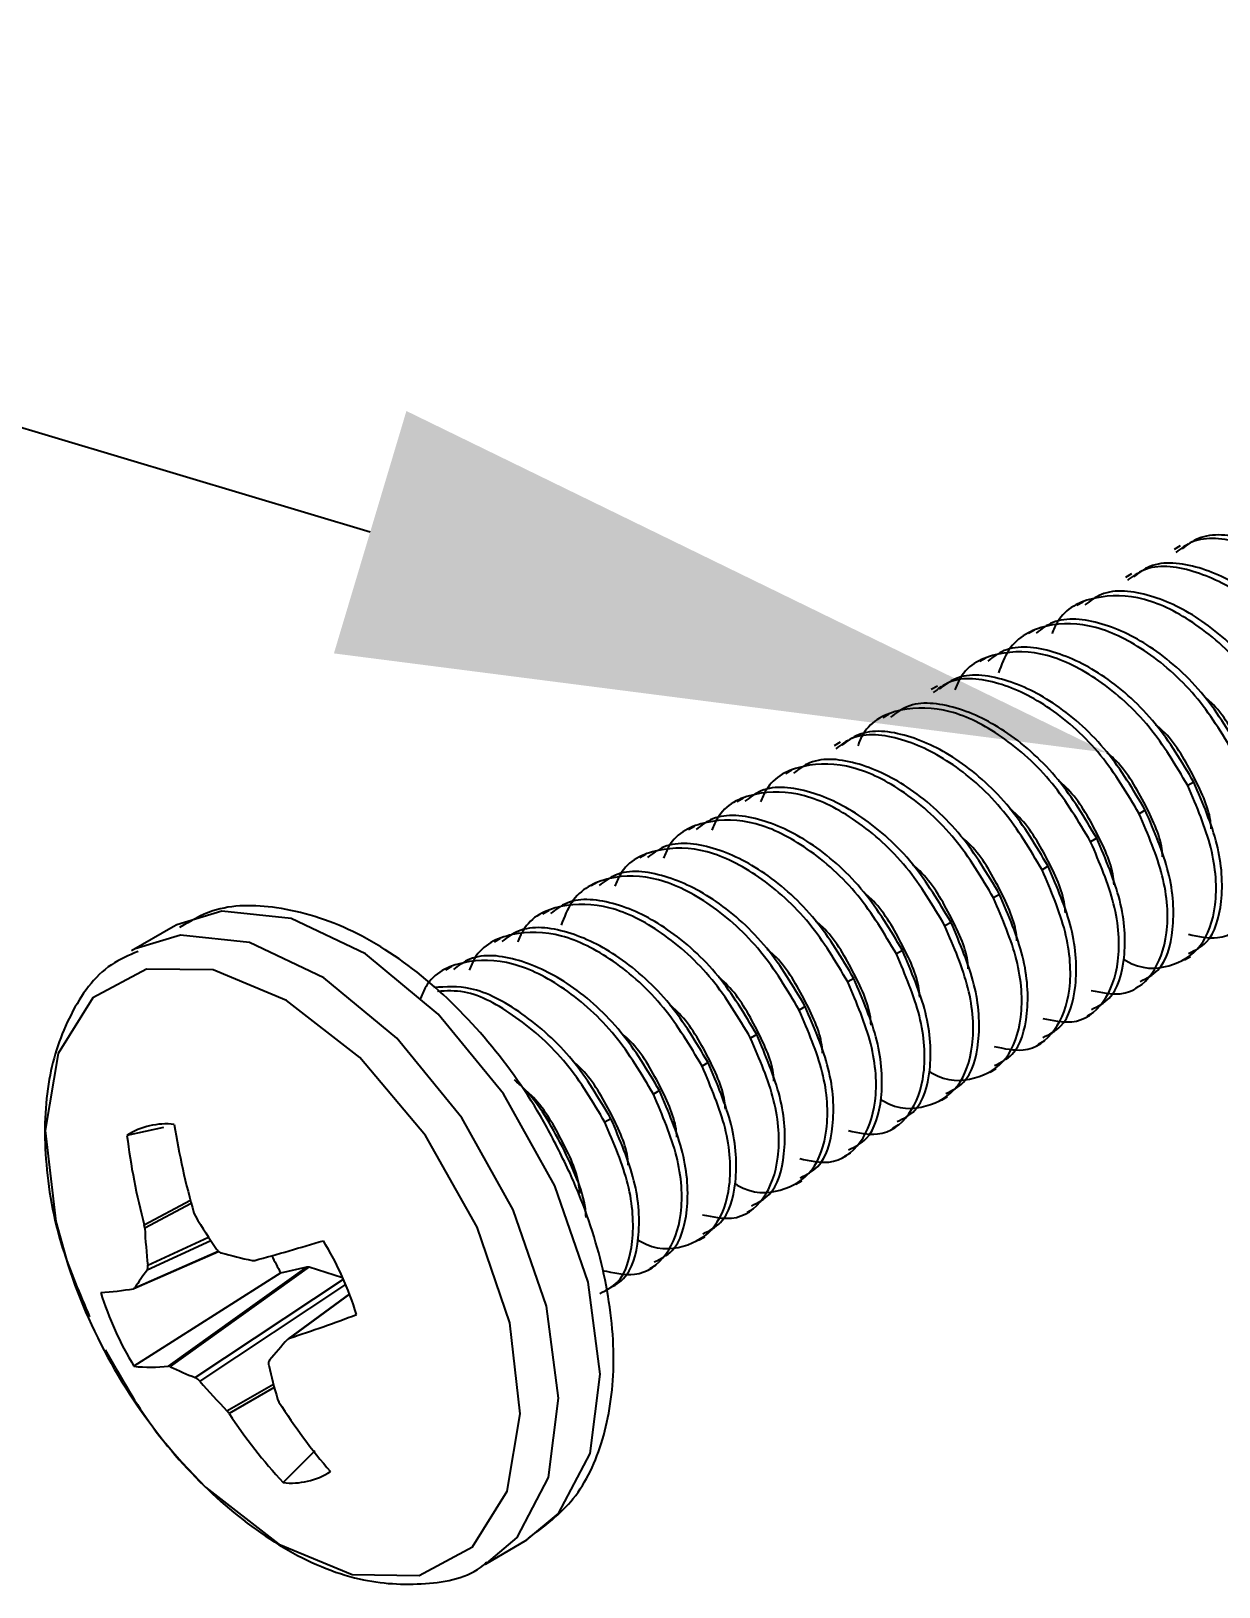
# Model space of a CAD drawing. Extents: x 0 to 10.8, y -12.4 to 0.
# Drawn here: x 3.276 to 3.816, y -7.918 to -7.211 of the extents above; entities that cross this region are included whole.
import ezdxf
from ezdxf import colors
from ezdxf.entities.mleader import LeaderData, LeaderLine
from ezdxf.math import Vec2, Vec3

# ---------------------------------------------------------------- set-up
doc = ezdxf.new("R2010")
doc.units = 0
doc.header["$LTSCALE"] = 0.5
doc.header["$MEASUREMENT"] = 0
doc.layers.add('FAB DWG', color=221, linetype='CONTINUOUS')
doc.layers.add('Hardware', color=242, linetype='CONTINUOUS')
doc.styles.get("Standard").update_dxf_attribs({"font": 'arial.ttf'})

msp = doc.modelspace()

# ---------------------------------------------------------------- linework, layer by layer
at = {"layer": 'Hardware', "linetype": 'Continuous', "lineweight": 25, "transparency": 16777216}
for p, q in [((3.7985, -7.44485), (3.79573, -7.44645)), ((3.7764, -7.45761), (3.77364, -7.4592)), ((3.7543, -7.47037), (3.75154, -7.47196)), ((3.7322, -7.48312), (3.72944, -7.48472)), ((3.71011, -7.49588), (3.70735, -7.49747)), ((3.68801, -7.50863), (3.68525, -7.51023)), ((3.66591, -7.52139), (3.66315, -7.52299)), ((3.64382, -7.53415), (3.64105, -7.53574)), ((3.62172, -7.5469), (3.61896, -7.5485)), ((3.80472, -7.5523), (3.80196, -7.5539)), ((3.59962, -7.55966), (3.59686, -7.56126)), ((3.78262, -7.56506), (3.77986, -7.56665)), ((3.57752, -7.57242), (3.57476, -7.57401)), ((3.76053, -7.57782), (3.75776, -7.57941)), ((3.55543, -7.58517), (3.55267, -7.58677)), ((3.73843, -7.59057), (3.73567, -7.59217)), ((3.53333, -7.59793), (3.53057, -7.59952)), ((3.71633, -7.60333), (3.71357, -7.60492)), ((3.51123, -7.61069), (3.50847, -7.61228)), ((3.34033, -7.61813), (3.32143, -7.62904)), ((3.34204, -7.61718), (3.34033, -7.61813)), ((3.69424, -7.61608), (3.69147, -7.61768)), ((3.48914, -7.62344), (3.48637, -7.62504)), ((3.32313, -7.6281), (3.32143, -7.62904)), ((3.67214, -7.62884), (3.66938, -7.63044)), ((3.80039, -7.63313), (3.80315, -7.63153)), ((3.46704, -7.6362), (3.46428, -7.63779)), ((3.65004, -7.6416), (3.64728, -7.64319)), ((3.77829, -7.64588), (3.78105, -7.64429)), ((3.62794, -7.65435), (3.62518, -7.65595)), ((3.75619, -7.65864), (3.75896, -7.65705)), ((3.60585, -7.66711), (3.60309, -7.6687)), ((3.7341, -7.6714), (3.73686, -7.6698)), ((3.58375, -7.67987), (3.58099, -7.68146)), ((3.712, -7.68415), (3.71476, -7.68256)), ((3.56165, -7.69262), (3.55889, -7.69422)), ((3.6899, -7.69691), (3.69266, -7.69531)), ((3.53956, -7.70538), (3.53679, -7.70697)), ((3.33597, -7.70933), (3.31937, -7.71297)), ((3.6678, -7.70967), (3.67057, -7.70807)), ((3.64571, -7.72242), (3.64847, -7.72083)), ((3.62361, -7.73518), (3.62637, -7.73358)), ((3.32723, -7.75358), (3.34823, -7.74248)), ((3.34863, -7.74393), (3.32748, -7.75511)), ((3.60151, -7.74793), (3.60428, -7.74634)), ((3.32748, -7.75511), (3.32723, -7.75358)), ((3.34986, -7.74832), (3.35048, -7.74975)), ((3.35754, -7.7609), (3.32849, -7.7743)), ((3.32886, -7.77206), (3.35649, -7.75931)), ((3.57942, -7.76069), (3.58218, -7.7591)), ((3.32257, -7.78262), (3.36097, -7.7657)), ((3.32295, -7.78228), (3.36086, -7.76558)), ((3.38937, -7.77546), (3.32255, -7.81798)), ((3.33826, -7.81796), (3.4013, -7.77268)), ((3.40231, -7.77275), (3.33908, -7.81815)), ((3.37627, -7.76987), (3.37747, -7.76986)), ((3.38937, -7.77546), (3.4013, -7.77268)), ((3.4013, -7.77268), (3.40231, -7.77275)), ((3.40231, -7.77275), (3.41748, -7.77761)), ((3.55732, -7.77345), (3.56008, -7.77185)), ((3.32239, -7.78267), (3.32295, -7.78228)), ((3.35044, -7.82311), (3.41781, -7.77834)), ((3.41883, -7.78072), (3.35256, -7.82477)), ((3.42057, -7.78504), (3.39274, -7.80545)), ((3.42061, -7.78515), (3.39334, -7.80514)), ((3.39334, -7.80514), (3.39241, -7.80575)), ((3.33908, -7.81815), (3.33826, -7.81796)), ((3.36488, -7.83827), (3.38596, -7.82604)), ((3.38638, -7.82759), (3.36587, -7.8395)), ((3.38788, -7.83292), (3.38849, -7.83423)), ((3.36587, -7.8395), (3.36488, -7.83827)), ((3.4049, -7.85642), (3.39038, -7.87088)), ((3.48241, -7.90791), (3.50132, -7.89699))]:
    msp.add_line(p, q, dxfattribs=at)
at = {"layer": 'Hardware', "linetype": 'Continuous', "lineweight": 25, "transparency": 16777216, "flags": 128}
for points in [[(3.51403, -7.73588), (3.49062, -7.69399), (3.46101, -7.65776), (3.42783, -7.63039), (3.39402, -7.61432), (3.3626, -7.61098), (3.34204, -7.61718)], [(3.49512, -7.74679), (3.47171, -7.70491), (3.4421, -7.66867), (3.40892, -7.6413), (3.37512, -7.62523), (3.34369, -7.62189), (3.32313, -7.6281)], [(3.47864, -7.75466), (3.45515, -7.71305), (3.4253, -7.67752), (3.39202, -7.65157), (3.35856, -7.63771), (3.3282, -7.63732), (3.30391, -7.65043), (3.28807, -7.67575), (3.28223, -7.71081), (3.28696, -7.75218), (3.29244, -7.77174)], [(3.50132, -7.89699), (3.51573, -7.88496), (3.53005, -7.85769), (3.53466, -7.82153), (3.52916, -7.77969), (3.51403, -7.73588)], [(3.48309, -7.90751), (3.49682, -7.89587), (3.51114, -7.86861), (3.51575, -7.83245), (3.51025, -7.7906), (3.49512, -7.74679)], [(3.34434, -7.86165), (3.35514, -7.87293), (3.38842, -7.89889), (3.42188, -7.91275), (3.45224, -7.91314), (3.47653, -7.90003), (3.49237, -7.87471), (3.49821, -7.83965), (3.49348, -7.79828), (3.47864, -7.75466)]]:
    msp.add_lwpolyline(points, dxfattribs=at)
at = {"layer": 'Hardware', "linetype": 'Continuous', "lineweight": 25, "transparency": 16777216}
for centre, radius, start, end in [((3.33721, -7.74093), 0.03317, 83.65077, 122.54259), ((3.67416, -7.65499), 0.33747, 189.03251, 196.05563), ((3.61542, -7.6767), 0.29826, 186.98537, 194.93815), ((3.59888, -7.74151), 0.27174, 182.86858, 186.45644), ((3.61775, -7.58827), 0.31227, 211.14087, 214.42091), ((3.01652, -6.45628), 1.36226, 285.36467, 286.73181), ((3.28143, -7.83828), 0.14897, 17.12105, 31.30615), ((3.44432, -7.46245), 0.31487, 254.89728, 257.5195), ((3.49018, -7.7175), 0.11629, 205.56692, 209.89211), ((3.53386, -7.69231), 0.25415, 198.21101, 221.78361), ((3.46031, -7.8717), 0.1639, 143.54088, 146.93649), ((3.29934, -7.65095), 0.13373, 273.48163, 279.92339), ((3.44983, -7.74057), 0.14896, 197.12094, 211.30625), ((3.19897, -7.20432), 0.63148, 287.92689, 290.85686), ((3.86779, -8.22306), 0.63256, 138.72223, 139.85765), ((3.33032, -7.74588), 0.07251, 263.85167, 276.28507), ((3.4083, -7.67512), 0.1589, 244.17807, 248.64686), ((3.63675, -7.75984), 0.25938, 192.84136, 196.36518), ((3.57579, -7.63356), 0.29393, 220.58243, 224.14586), ((3.5873, -7.69183), 0.26616, 213.69858, 222.2793), ((3.63383, -7.6773), 0.29124, 212.60596, 220.35447), ((3.39405, -7.83792), 0.03317, 263.65047, 302.54268)]:
    msp.add_arc(centre, radius, start, end, dxfattribs=at)
for points, knots in [([(3.89035, -7.50287), (3.88488, -7.49368), (3.87381, -7.47505), (3.85021, -7.45377), (3.82613, -7.44216), (3.80679, -7.44009), (3.79893, -7.44601), (3.79654, -7.44781)], [0, 0, 0, 0, 0.223495, 0.452871, 0.673155, 0.900537, 1, 1, 1, 1]), ([(3.89311, -7.50128), (3.88764, -7.49208), (3.87657, -7.47346), (3.85297, -7.45217), (3.82889, -7.44056), (3.80955, -7.43849), (3.8017, -7.44441), (3.79931, -7.44621)], [0, 0, 0, 0, 0.223495, 0.452872, 0.673155, 0.900538, 1, 1, 1, 1]), ([(3.86825, -7.51563), (3.86279, -7.50644), (3.85171, -7.48781), (3.82811, -7.46652), (3.80403, -7.45491), (3.78469, -7.45284), (3.77684, -7.45876), (3.77445, -7.46056)], [0, 0, 0, 0, 0.223495, 0.452872, 0.673155, 0.900538, 1, 1, 1, 1]), ([(3.87101, -7.51403), (3.86555, -7.50484), (3.85447, -7.48621), (3.83087, -7.46493), (3.80679, -7.45332), (3.78745, -7.45125), (3.7796, -7.45717), (3.77721, -7.45897)], [0, 0, 0, 0, 0.223495, 0.452872, 0.673155, 0.900538, 1, 1, 1, 1]), ([(3.84892, -7.52679), (3.84345, -7.5176), (3.83238, -7.49897), (3.80877, -7.47769), (3.7847, -7.46607), (3.76536, -7.46401), (3.7575, -7.46992), (3.75511, -7.47172)], [0, 0, 0, 0, 0.223495, 0.452872, 0.673155, 0.900538, 1, 1, 1, 1]), ([(3.84615, -7.52838), (3.84068, -7.51918), (3.82959, -7.50053), (3.8061, -7.47942), (3.7816, -7.46717), (3.75937, -7.46704), (3.74468, -7.47391), (3.74095, -7.48293), (3.74018, -7.4848)], [0, 0, 0, 0, 0.188232, 0.381419, 0.566947, 0.758453, 0.94996, 1, 1, 1, 1]), ([(3.82682, -7.53955), (3.82135, -7.53035), (3.81028, -7.51173), (3.78668, -7.49044), (3.7626, -7.47883), (3.74326, -7.47676), (3.73541, -7.48268), (3.73301, -7.48448)], [0, 0, 0, 0, 0.223495, 0.452872, 0.673155, 0.900538, 1, 1, 1, 1]), ([(3.82406, -7.54114), (3.81858, -7.53194), (3.8075, -7.51329), (3.784, -7.49216), (3.75954, -7.47997), (3.73714, -7.47964), (3.72141, -7.48786), (3.71718, -7.49885), (3.71576, -7.50253)], [0, 0, 0, 0, 0.179913, 0.364561, 0.54189, 0.724932, 0.907975, 1, 1, 1, 1]), ([(3.80196, -7.5539), (3.79649, -7.54469), (3.7854, -7.52604), (3.76191, -7.50493), (3.73741, -7.49269), (3.71517, -7.49255), (3.70049, -7.49943), (3.69676, -7.50844), (3.69598, -7.51031)], [0, 0, 0, 0, 0.188232, 0.381419, 0.566947, 0.758453, 0.94996, 1, 1, 1, 1]), ([(3.80472, -7.5523), (3.79926, -7.54311), (3.78818, -7.52448), (3.76458, -7.5032), (3.7405, -7.49159), (3.72116, -7.48952), (3.71331, -7.49544), (3.71092, -7.49724)], [0, 0, 0, 0, 0.2234946, 0.4528714, 0.6731553, 0.9005375, 1, 1, 1, 1]), ([(3.77986, -7.56665), (3.7744, -7.55746), (3.76332, -7.53883), (3.73972, -7.51755), (3.71564, -7.50594), (3.6963, -7.50387), (3.68845, -7.50979), (3.68606, -7.51159)], [0, 0, 0, 0, 0.223495, 0.452872, 0.673155, 0.900538, 1, 1, 1, 1]), ([(3.78262, -7.56506), (3.77716, -7.55587), (3.76609, -7.53724), (3.74248, -7.51596), (3.7184, -7.50434), (3.69907, -7.50228), (3.69121, -7.50819), (3.68882, -7.50999)], [0, 0, 0, 0, 0.223495, 0.452872, 0.673155, 0.900538, 1, 1, 1, 1]), ([(3.83467, -7.56074), (3.83458, -7.55948), (3.83407, -7.55198), (3.82648, -7.53583), (3.81739, -7.52018), (3.81055, -7.5143), (3.80952, -7.51341)], [0, 0, 0, 0, 0.085019, 0.505219, 0.925416, 1, 1, 1, 1]), ([(3.75776, -7.57941), (3.75229, -7.57021), (3.7412, -7.55156), (3.71772, -7.53044), (3.69321, -7.5182), (3.67098, -7.51806), (3.65629, -7.52494), (3.65256, -7.53395), (3.65179, -7.53582)], [0, 0, 0, 0, 0.188232, 0.381419, 0.566947, 0.758453, 0.94996, 1, 1, 1, 1]), ([(3.76053, -7.57782), (3.75506, -7.56862), (3.74399, -7.55), (3.72039, -7.52871), (3.69631, -7.5171), (3.67697, -7.51503), (3.66911, -7.52095), (3.66672, -7.52275)], [0, 0, 0, 0, 0.223495, 0.452872, 0.673155, 0.900538, 1, 1, 1, 1]), ([(3.73843, -7.59057), (3.73297, -7.58138), (3.72189, -7.56275), (3.69829, -7.54147), (3.67421, -7.52986), (3.65487, -7.52779), (3.64702, -7.53371), (3.64463, -7.53551)], [0, 0, 0, 0, 0.2234946, 0.4528714, 0.6731553, 0.9005375, 1, 1, 1, 1]), ([(3.81257, -7.5735), (3.81249, -7.57223), (3.81197, -7.56474), (3.80439, -7.54858), (3.79529, -7.53294), (3.78845, -7.52706), (3.78742, -7.52617)], [0, 0, 0, 0, 0.085019, 0.505219, 0.925416, 1, 1, 1, 1]), ([(3.73567, -7.59217), (3.7302, -7.58297), (3.71913, -7.56435), (3.69553, -7.54306), (3.67145, -7.53145), (3.65211, -7.52938), (3.64425, -7.5353), (3.64186, -7.5371)], [0, 0, 0, 0, 0.223495, 0.452872, 0.673155, 0.900538, 1, 1, 1, 1]), ([(3.71633, -7.60333), (3.71087, -7.59414), (3.69979, -7.57551), (3.67619, -7.55422), (3.65211, -7.54261), (3.63277, -7.54054), (3.62492, -7.54646), (3.62253, -7.54826)], [0, 0, 0, 0, 0.223495, 0.452872, 0.673155, 0.900538, 1, 1, 1, 1]), ([(3.79048, -7.58625), (3.79039, -7.58499), (3.78988, -7.57749), (3.78229, -7.56134), (3.77319, -7.5457), (3.76635, -7.53981), (3.76532, -7.53893)], [0, 0, 0, 0, 0.085019, 0.505218, 0.925416, 1, 1, 1, 1]), ([(3.80222, -7.62148), (3.8068, -7.62245), (3.81814, -7.62487), (3.8308, -7.61538), (3.83795, -7.59631), (3.83634, -7.56996), (3.82812, -7.55066), (3.82406, -7.54114)], [0, 0, 0, 0, 0.145789, 0.361473, 0.570426, 0.788001, 1, 1, 1, 1]), ([(3.71357, -7.60492), (3.7081, -7.59572), (3.69701, -7.57707), (3.67352, -7.55596), (3.64902, -7.54371), (3.62678, -7.54357), (3.6121, -7.55045), (3.60837, -7.55947), (3.60759, -7.56133)], [0, 0, 0, 0, 0.188232, 0.381419, 0.566947, 0.758453, 0.94996, 1, 1, 1, 1]), ([(3.69147, -7.61768), (3.686, -7.60848), (3.67491, -7.58983), (3.65142, -7.56871), (3.62692, -7.55647), (3.60469, -7.55633), (3.59, -7.56321), (3.58627, -7.57222), (3.5855, -7.57409)], [0, 0, 0, 0, 0.188232, 0.381419, 0.566947, 0.758453, 0.94996, 1, 1, 1, 1]), ([(3.69424, -7.61608), (3.68877, -7.60689), (3.6777, -7.58826), (3.65409, -7.56698), (3.63002, -7.55537), (3.61068, -7.5533), (3.60282, -7.55922), (3.60043, -7.56102)], [0, 0, 0, 0, 0.223495, 0.452872, 0.673155, 0.900538, 1, 1, 1, 1]), ([(3.76838, -7.59901), (3.76829, -7.59775), (3.76778, -7.59025), (3.76019, -7.5741), (3.7511, -7.55845), (3.74426, -7.55257), (3.74322, -7.55168)], [0, 0, 0, 0, 0.085019, 0.505219, 0.925416, 1, 1, 1, 1]), ([(3.77267, -7.63278), (3.77305, -7.63302), (3.78061, -7.63779), (3.79413, -7.63702), (3.80879, -7.6286), (3.81583, -7.60894), (3.81425, -7.58275), (3.80602, -7.56343), (3.80196, -7.5539)], [0, 0, 0, 0, 0.010571, 0.210034, 0.409497, 0.602734, 0.803946, 1, 1, 1, 1]), ([(3.80234, -7.63017), (3.80524, -7.62876), (3.81313, -7.62491), (3.81841, -7.60707), (3.81706, -7.58122), (3.8088, -7.56186), (3.80472, -7.5523)], [0, 0, 0, 0, 0.1596843, 0.4346705, 0.7210048, 1, 1, 1, 1]), ([(3.66938, -7.63044), (3.6639, -7.62123), (3.65282, -7.60258), (3.62933, -7.58147), (3.60482, -7.56922), (3.58259, -7.56909), (3.5679, -7.57596), (3.56417, -7.58498), (3.5634, -7.58685)], [0, 0, 0, 0, 0.188232, 0.381419, 0.566947, 0.758453, 0.94996, 1, 1, 1, 1]), ([(3.67214, -7.62884), (3.66667, -7.61965), (3.6556, -7.60102), (3.632, -7.57974), (3.60792, -7.56812), (3.58858, -7.56606), (3.58073, -7.57197), (3.57834, -7.57378)], [0, 0, 0, 0, 0.2234946, 0.4528714, 0.6731553, 0.9005375, 1, 1, 1, 1]), ([(3.74628, -7.61177), (3.7462, -7.6105), (3.74568, -7.60301), (3.73809, -7.58685), (3.729, -7.57121), (3.72216, -7.56533), (3.72113, -7.56444)], [0, 0, 0, 0, 0.0850186, 0.5052193, 0.9254167, 1, 1, 1, 1]), ([(3.75803, -7.64699), (3.7626, -7.64797), (3.77394, -7.65039), (3.7866, -7.6409), (3.79376, -7.62182), (3.79215, -7.59547), (3.78392, -7.57618), (3.77986, -7.56665)], [0, 0, 0, 0, 0.145788, 0.361473, 0.570426, 0.788001, 1, 1, 1, 1]), ([(3.78024, -7.64293), (3.78314, -7.64152), (3.79103, -7.63767), (3.79631, -7.61983), (3.79496, -7.59398), (3.7867, -7.57461), (3.78262, -7.56506)], [0, 0, 0, 0, 0.159684, 0.43467, 0.721005, 1, 1, 1, 1]), ([(3.72418, -7.62452), (3.7241, -7.62326), (3.72358, -7.61576), (3.716, -7.59961), (3.7069, -7.58396), (3.70006, -7.57808), (3.69903, -7.5772)], [0, 0, 0, 0, 0.085019, 0.505218, 0.925416, 1, 1, 1, 1]), ([(3.75814, -7.65569), (3.76104, -7.65427), (3.76894, -7.65043), (3.77422, -7.63258), (3.77287, -7.60673), (3.7646, -7.58737), (3.76053, -7.57782)], [0, 0, 0, 0, 0.1596846, 0.4346705, 0.7210048, 1, 1, 1, 1]), ([(3.64728, -7.64319), (3.64181, -7.63399), (3.63072, -7.61534), (3.60723, -7.59423), (3.58273, -7.58198), (3.56049, -7.58184), (3.54581, -7.58872), (3.54208, -7.59774), (3.5413, -7.5996)], [0, 0, 0, 0, 0.188232, 0.381419, 0.566947, 0.758453, 0.94996, 1, 1, 1, 1]), ([(3.65004, -7.6416), (3.64458, -7.6324), (3.6335, -7.61378), (3.6099, -7.59249), (3.58582, -7.58088), (3.56648, -7.57881), (3.55863, -7.58473), (3.55624, -7.58653)], [0, 0, 0, 0, 0.223495, 0.452872, 0.673155, 0.900538, 1, 1, 1, 1]), ([(3.73593, -7.65975), (3.74051, -7.66072), (3.75185, -7.66314), (3.76451, -7.65365), (3.77166, -7.63458), (3.77005, -7.60823), (3.76183, -7.58893), (3.75776, -7.57941)], [0, 0, 0, 0, 0.1457885, 0.3614734, 0.5704259, 0.7880015, 1, 1, 1, 1]), ([(3.62794, -7.65435), (3.62248, -7.64516), (3.61141, -7.62653), (3.5878, -7.60525), (3.56373, -7.59364), (3.54439, -7.59157), (3.53653, -7.59749), (3.53414, -7.59929)], [0, 0, 0, 0, 0.223495, 0.452872, 0.673155, 0.900538, 1, 1, 1, 1]), ([(3.70209, -7.63728), (3.702, -7.63602), (3.70149, -7.62852), (3.6939, -7.61236), (3.6848, -7.59672), (3.67796, -7.59084), (3.67693, -7.58995)], [0, 0, 0, 0, 0.085019, 0.505219, 0.925416, 1, 1, 1, 1]), ([(3.71384, -7.6725), (3.71841, -7.67348), (3.72975, -7.6759), (3.74241, -7.66641), (3.74957, -7.64733), (3.74796, -7.62098), (3.73973, -7.60169), (3.73567, -7.59217)], [0, 0, 0, 0, 0.145788, 0.361473, 0.570426, 0.788001, 1, 1, 1, 1]), ([(3.73605, -7.66844), (3.73895, -7.66703), (3.74684, -7.66318), (3.75212, -7.64534), (3.75077, -7.61949), (3.74251, -7.60013), (3.73843, -7.59057)], [0, 0, 0, 0, 0.1596843, 0.4346705, 0.7210048, 1, 1, 1, 1]), ([(3.62518, -7.65595), (3.61971, -7.64675), (3.60862, -7.6281), (3.58512, -7.60697), (3.56066, -7.59478), (3.53826, -7.59445), (3.52253, -7.60266), (3.5183, -7.61366), (3.51689, -7.61733)], [0, 0, 0, 0, 0.179913, 0.364561, 0.54189, 0.724932, 0.907975, 1, 1, 1, 1]), ([(3.60585, -7.66711), (3.60038, -7.65792), (3.58931, -7.63929), (3.56571, -7.61801), (3.54163, -7.60639), (3.52229, -7.60433), (3.51443, -7.61024), (3.51204, -7.61204)], [0, 0, 0, 0, 0.223495, 0.452871, 0.673155, 0.900537, 1, 1, 1, 1]), ([(3.67999, -7.65004), (3.6799, -7.64877), (3.67939, -7.64127), (3.6718, -7.62512), (3.66271, -7.60948), (3.65587, -7.6036), (3.65484, -7.60271)], [0, 0, 0, 0, 0.0850186, 0.5052193, 0.9254167, 1, 1, 1, 1]), ([(3.68428, -7.6838), (3.68466, -7.68404), (3.69222, -7.68882), (3.70574, -7.68805), (3.7204, -7.67962), (3.72744, -7.65996), (3.72587, -7.63377), (3.71763, -7.61446), (3.71357, -7.60492)], [0, 0, 0, 0, 0.010571, 0.210034, 0.409497, 0.602734, 0.803946, 1, 1, 1, 1]), ([(3.71395, -7.6812), (3.71685, -7.67979), (3.72474, -7.67594), (3.73002, -7.6581), (3.72867, -7.63224), (3.72041, -7.61288), (3.71633, -7.60333)], [0, 0, 0, 0, 0.159684, 0.43467, 0.721005, 1, 1, 1, 1]), ([(3.52092, -7.73018), (3.51752, -7.72313), (3.50767, -7.70274), (3.48602, -7.67134), (3.45573, -7.64046), (3.42208, -7.61821), (3.38912, -7.60815), (3.3613, -7.60787), (3.34821, -7.61554), (3.34332, -7.61841)], [0, 0, 0, 0, 0.087891, 0.254365, 0.422006, 0.5915, 0.763687, 0.911693, 1, 1, 1, 1]), ([(3.60309, -7.6687), (3.59761, -7.6595), (3.58652, -7.64085), (3.56304, -7.61974), (3.53853, -7.60749), (3.5163, -7.60736), (3.50161, -7.61423), (3.49788, -7.62325), (3.49711, -7.62512)], [0, 0, 0, 0, 0.188232, 0.381419, 0.566947, 0.758453, 0.94996, 1, 1, 1, 1]), ([(3.58099, -7.68146), (3.57552, -7.67226), (3.56443, -7.65361), (3.54094, -7.63249), (3.51644, -7.62025), (3.4942, -7.62011), (3.47952, -7.62699), (3.47578, -7.636), (3.47501, -7.63787)], [0, 0, 0, 0, 0.188232, 0.381419, 0.566947, 0.758453, 0.94996, 1, 1, 1, 1]), ([(3.58375, -7.67987), (3.57829, -7.67067), (3.56721, -7.65205), (3.54361, -7.63076), (3.51953, -7.61915), (3.50019, -7.61708), (3.49234, -7.623), (3.48995, -7.6248)], [0, 0, 0, 0, 0.223495, 0.452872, 0.673155, 0.900538, 1, 1, 1, 1]), ([(3.65789, -7.66279), (3.65781, -7.66153), (3.65729, -7.65403), (3.64971, -7.63788), (3.64061, -7.62223), (3.63377, -7.61635), (3.63274, -7.61547)], [0, 0, 0, 0, 0.085019, 0.505218, 0.925416, 1, 1, 1, 1]), ([(3.66218, -7.69656), (3.66256, -7.6968), (3.67012, -7.70157), (3.68365, -7.7008), (3.69831, -7.69238), (3.70535, -7.67272), (3.70377, -7.64653), (3.69554, -7.62721), (3.69147, -7.61768)], [0, 0, 0, 0, 0.010571, 0.210034, 0.409497, 0.602734, 0.803946, 1, 1, 1, 1]), ([(3.69185, -7.69396), (3.69475, -7.69254), (3.70264, -7.6887), (3.70793, -7.67085), (3.70658, -7.645), (3.69831, -7.62564), (3.69424, -7.61608)], [0, 0, 0, 0, 0.1596846, 0.4346705, 0.7210048, 1, 1, 1, 1]), ([(3.32441, -7.62933), (3.32023, -7.6311), (3.30712, -7.63666), (3.29265, -7.65745), (3.28234, -7.68735), (3.28121, -7.7237), (3.28755, -7.76106), (3.29791, -7.78506), (3.3024, -7.79545)], [0, 0, 0, 0, 0.0854151, 0.2674708, 0.450576, 0.644702, 0.8460142, 1, 1, 1, 1]), ([(3.55889, -7.69422), (3.55342, -7.68501), (3.54233, -7.66636), (3.51884, -7.64525), (3.49434, -7.63301), (3.4721, -7.63287), (3.45742, -7.63975), (3.45369, -7.64876), (3.45291, -7.65063)], [0, 0, 0, 0, 0.188232, 0.381419, 0.566947, 0.758453, 0.94996, 1, 1, 1, 1]), ([(3.56165, -7.69262), (3.55619, -7.68343), (3.54512, -7.6648), (3.52151, -7.64352), (3.49743, -7.63191), (3.4781, -7.62984), (3.47024, -7.63576), (3.46785, -7.63756)], [0, 0, 0, 0, 0.223495, 0.452872, 0.673155, 0.900538, 1, 1, 1, 1]), ([(3.6358, -7.67555), (3.63571, -7.67429), (3.6352, -7.66679), (3.62761, -7.65063), (3.61851, -7.63499), (3.61167, -7.62911), (3.61064, -7.62822)], [0, 0, 0, 0, 0.085019, 0.505219, 0.925416, 1, 1, 1, 1]), ([(3.64754, -7.71077), (3.65212, -7.71175), (3.66346, -7.71417), (3.67612, -7.70468), (3.68328, -7.6856), (3.68167, -7.65925), (3.67344, -7.63996), (3.66938, -7.63044)], [0, 0, 0, 0, 0.145788, 0.361473, 0.570426, 0.788001, 1, 1, 1, 1]), ([(3.66976, -7.70671), (3.67266, -7.7053), (3.68055, -7.70145), (3.68583, -7.68361), (3.68448, -7.65776), (3.67622, -7.6384), (3.67214, -7.62884)], [0, 0, 0, 0, 0.1596843, 0.4346705, 0.7210048, 1, 1, 1, 1]), ([(3.6137, -7.6883), (3.61361, -7.68704), (3.6131, -7.67954), (3.60551, -7.66339), (3.59641, -7.64775), (3.58958, -7.64186), (3.58855, -7.64098)], [0, 0, 0, 0, 0.0850186, 0.5052193, 0.9254167, 1, 1, 1, 1]), ([(3.64766, -7.71947), (3.65056, -7.71806), (3.65845, -7.71421), (3.66373, -7.69637), (3.66238, -7.67051), (3.65412, -7.65115), (3.65004, -7.6416)], [0, 0, 0, 0, 0.159684, 0.43467, 0.721005, 1, 1, 1, 1]), ([(3.53956, -7.70538), (3.53408, -7.69616), (3.52298, -7.67747), (3.49956, -7.65663), (3.47693, -7.64453), (3.46442, -7.64537), (3.45899, -7.64574)], [0, 0, 0, 0, 0.265345, 0.537673, 0.799206, 1, 1, 1, 1]), ([(3.53679, -7.70697), (3.53132, -7.69774), (3.52021, -7.67904), (3.49682, -7.65833), (3.47576, -7.64669), (3.46468, -7.64726), (3.46069, -7.64747)], [0, 0, 0, 0, 0.2804618, 0.5683048, 0.844737, 1, 1, 1, 1]), ([(3.62545, -7.72353), (3.63002, -7.7245), (3.64136, -7.72692), (3.65402, -7.71744), (3.66118, -7.69836), (3.65957, -7.67201), (3.65134, -7.65271), (3.64728, -7.64319)], [0, 0, 0, 0, 0.145788, 0.361473, 0.570426, 0.788001, 1, 1, 1, 1]), ([(3.5916, -7.70106), (3.59152, -7.6998), (3.591, -7.6923), (3.58342, -7.67615), (3.57432, -7.6605), (3.56748, -7.65462), (3.56645, -7.65373)], [0, 0, 0, 0, 0.085019, 0.505218, 0.925416, 1, 1, 1, 1]), ([(3.59589, -7.73483), (3.59627, -7.73507), (3.60383, -7.73984), (3.61736, -7.73907), (3.63202, -7.73065), (3.63906, -7.71099), (3.63748, -7.6848), (3.62924, -7.66548), (3.62518, -7.65595)], [0, 0, 0, 0, 0.010571, 0.210034, 0.409497, 0.602734, 0.803946, 1, 1, 1, 1]), ([(3.62556, -7.73222), (3.62846, -7.73081), (3.63635, -7.72697), (3.64163, -7.70912), (3.64028, -7.68327), (3.63202, -7.66391), (3.62794, -7.65435)], [0, 0, 0, 0, 0.1596846, 0.4346705, 0.7210048, 1, 1, 1, 1]), ([(3.56951, -7.71382), (3.56942, -7.71255), (3.5689, -7.70506), (3.56132, -7.6889), (3.55222, -7.67326), (3.54538, -7.66738), (3.54435, -7.66649)], [0, 0, 0, 0, 0.085019, 0.505219, 0.925416, 1, 1, 1, 1]), ([(3.58125, -7.74904), (3.58583, -7.75002), (3.59717, -7.75244), (3.60983, -7.74295), (3.61698, -7.72387), (3.61537, -7.69752), (3.60715, -7.67823), (3.60309, -7.6687)], [0, 0, 0, 0, 0.145788, 0.361473, 0.570426, 0.788001, 1, 1, 1, 1]), ([(3.60347, -7.74498), (3.60636, -7.74357), (3.61426, -7.73972), (3.61954, -7.72188), (3.61819, -7.69603), (3.60992, -7.67666), (3.60585, -7.66711)], [0, 0, 0, 0, 0.1596843, 0.4346705, 0.7210048, 1, 1, 1, 1]), ([(3.54741, -7.72657), (3.54732, -7.72531), (3.54681, -7.71781), (3.53922, -7.70166), (3.53012, -7.68602), (3.52329, -7.68013), (3.52225, -7.67925)], [0, 0, 0, 0, 0.0850186, 0.5052193, 0.9254167, 1, 1, 1, 1]), ([(3.5517, -7.76034), (3.55208, -7.76058), (3.55964, -7.76536), (3.57316, -7.76458), (3.58782, -7.75616), (3.59486, -7.7365), (3.59328, -7.71031), (3.58505, -7.69099), (3.58099, -7.68146)], [0, 0, 0, 0, 0.010571, 0.210034, 0.409497, 0.602734, 0.803946, 1, 1, 1, 1]), ([(3.58137, -7.75774), (3.58427, -7.75632), (3.59216, -7.75248), (3.59744, -7.73463), (3.59609, -7.70878), (3.58783, -7.68942), (3.58375, -7.67987)], [0, 0, 0, 0, 0.159684, 0.43467, 0.721005, 1, 1, 1, 1]), ([(3.51746, -7.71814), (3.51228, -7.70846), (3.50613, -7.69699), (3.49714, -7.68902), (3.49573, -7.68777)], [0, 0, 0, 0, 0.843102, 1, 1, 1, 1]), ([(3.52531, -7.73933), (3.52522, -7.73807), (3.52471, -7.73057), (3.51712, -7.71442), (3.50803, -7.69877), (3.50119, -7.69289), (3.50016, -7.692)], [0, 0, 0, 0, 0.085019, 0.505219, 0.925416, 1, 1, 1, 1]), ([(3.53554, -7.77437), (3.54065, -7.77549), (3.55255, -7.7781), (3.56565, -7.7685), (3.57279, -7.74937), (3.57118, -7.72304), (3.56295, -7.70374), (3.55889, -7.69422)], [0, 0, 0, 0, 0.159899, 0.372021, 0.577522, 0.791503, 1, 1, 1, 1]), ([(3.55927, -7.77049), (3.56217, -7.76908), (3.57006, -7.76523), (3.57534, -7.74739), (3.57399, -7.72154), (3.56573, -7.70218), (3.56165, -7.69262)], [0, 0, 0, 0, 0.1596846, 0.4346705, 0.7210048, 1, 1, 1, 1]), ([(3.53717, -7.78325), (3.54007, -7.78184), (3.54797, -7.77799), (3.55325, -7.76015), (3.5519, -7.7343), (3.54363, -7.71493), (3.53956, -7.70538)], [0, 0, 0, 0, 0.1596843, 0.4346705, 0.7210048, 1, 1, 1, 1]), ([(3.53441, -7.78484), (3.53731, -7.78343), (3.5452, -7.77959), (3.55048, -7.76174), (3.54913, -7.73589), (3.54087, -7.71653), (3.53679, -7.70697)], [0, 0, 0, 0, 0.1596846, 0.4346705, 0.7210048, 1, 1, 1, 1]), ([(3.5282, -7.75033), (3.52813, -7.749), (3.52762, -7.73928), (3.52217, -7.72793), (3.51746, -7.71814)], [0, 0, 0, 0, 0.1363157, 1, 1, 1, 1]), ([(3.50198, -7.89614), (3.50931, -7.89068), (3.5244, -7.87946), (3.53715, -7.85158), (3.54224, -7.81784), (3.53831, -7.77939), (3.52923, -7.74927), (3.52228, -7.73329), (3.52092, -7.73018)], [0, 0, 0, 0, 0.17509, 0.359837, 0.553227, 0.756793, 0.952672, 1, 1, 1, 1]), ([(3.36016, -7.76478), (3.36043, -7.76512), (3.36096, -7.76579), (3.36174, -7.76627), (3.36217, -7.76641), (3.36228, -7.76644)], [0, 0, 0, 0, 0.429812, 0.85967, 1, 1, 1, 1]), ([(3.32849, -7.7743), (3.32861, -7.77406), (3.32887, -7.77359), (3.32892, -7.77273), (3.32887, -7.77219), (3.32886, -7.77206)], [0, 0, 0, 0, 0.429834, 0.859649, 1, 1, 1, 1]), ([(3.30952, -7.81056), (3.31584, -7.82174), (3.32955, -7.84601), (3.35783, -7.87729), (3.39045, -7.90222), (3.42389, -7.91641), (3.45459, -7.91795), (3.47522, -7.91417), (3.48257, -7.90751), (3.48307, -7.90706)], [0, 0, 0, 0, 0.1494923, 0.3244826, 0.5010219, 0.6802694, 0.8380564, 0.9890197, 1, 1, 1, 1]), ([(3.38423, -7.81525), (3.38407, -7.81551), (3.38376, -7.81602), (3.38374, -7.81686), (3.38383, -7.81736), (3.38386, -7.81749)], [0, 0, 0, 0, 0.429829, 0.859647, 1, 1, 1, 1]), ([(3.35256, -7.82477), (3.35226, -7.82445), (3.35166, -7.82381), (3.35092, -7.82332), (3.35053, -7.82315), (3.35044, -7.82311)], [0, 0, 0, 0, 0.429822, 0.859666, 1, 1, 1, 1])]:
    msp.add_open_spline(points, degree=3, knots=knots, dxfattribs=at)

# ---------------------------------------------------------------- leaders
at = {"layer": 'FAB DWG', "transparency": 16777216}
ml = msp.add_multileader_mtext('Standard', dxfattribs=at)
ml.set_content('PN00014 (X4)', color=256)
ml.set_leader_properties()
ml.build(insert=Vec2(0, 0))
ml.multileader.update_dxf_attribs({"dogleg_length": 0.36, "arrow_head_size": 0.35})
ctx = ml.context
ctx.base_point, ctx.char_height, ctx.arrow_head_size, ctx.landing_gap_size, ctx.plane_origin = Vec3(1.50404, -6.84536), 0.188, 0.35, 0.09, Vec3(8.9712, 4.67967)
ctx.text_align_type = 2
notes = []
notes.append((ctx, [(0, (1, 1, 0), (3.67859, -6.84536), (-1, 0), 0.36, [(0, [(5.17491, -8.64475)], 0, [])])]))
ctx.mtext.insert, ctx.mtext.alignment, ctx.mtext.flow_direction = Vec3(3.22859, -6.72372), 3, 5
ml = msp.add_multileader_mtext('Standard', dxfattribs=at)
ml.set_content('#8-32 SCREW X2\\PHW83201-00', color=256)
ml.set_leader_properties()
ml.build(insert=Vec2(0, 0))
ml.multileader.update_dxf_attribs({"dogleg_length": 0.36, "arrow_head_size": 0.35})
ctx = ml.context
ctx.base_point, ctx.char_height, ctx.arrow_head_size, ctx.landing_gap_size, ctx.plane_origin = Vec3(0.1133, -7.23617), 0.188, 0.35, 0.09, Vec3(10.33021, 2.94409)
ctx.text_align_type = 2
notes.append((ctx, [(0, (1, 1, 0), (2.75323, -7.23617), (-1, 0), 0.36, [(0, [(3.76532, -7.53893)], 0, [])])]))
ctx.mtext.insert, ctx.mtext.alignment, ctx.mtext.flow_direction = Vec3(2.30323, -7.1405), 3, 5
for ctx, leaders in notes:
    for number, flags, end, landing, length, lines in leaders:
        leader = LeaderData()
        leader.index, (leader.has_last_leader_line, leader.has_dogleg_vector, leader.attachment_direction) = number, flags
        leader.last_leader_point, leader.dogleg_vector, leader.dogleg_length = Vec3(end), Vec3(landing), length
        for number, points, colour, breaks in lines:
            line = LeaderLine()
            line.index, line.vertices, line.color, line.breaks = number, Vec3.list(points), colors.encode_raw_color(colour), breaks
            leader.lines.append(line)
        ctx.leaders.append(leader)

doc.saveas('drawing.dxf')
